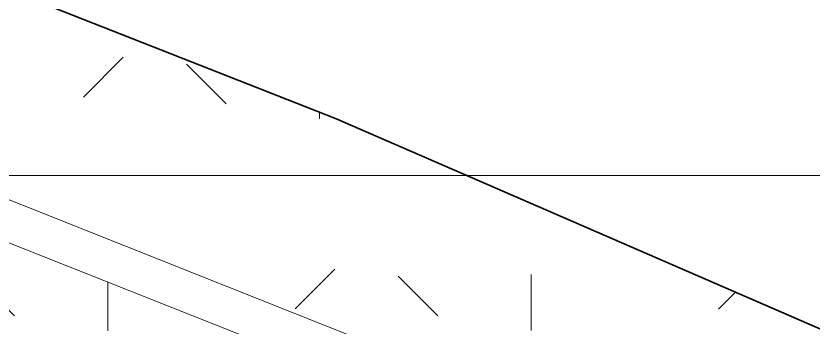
# Model space of a CAD drawing. Header units: metres. Extents: x -207 to 246, y -187 to 169.
# Drawn here: x -64.54 to -51.01, y -83.65 to -78.38 of the extents above; entities that cross this region are included whole.
import ezdxf

# ---------------------------------------------------------------- set-up
doc = ezdxf.new("R2010")
doc.units = ezdxf.units.M
for name, color, linetype, lineweight in [('ACHURADO', 7, 'Continuous', 9), ('BORDE CAMINO', 7, 'Continuous', 35), ('C-TOPO', 7, 'Continuous', 9), ('EQUIPOS PIS', 7, 'Continuous', 9), ('grilla', 7, 'Continuous', 9), ('solera', 7, 'Continuous', 35)]:
    doc.layers.add(name, color=color, linetype=linetype, lineweight=lineweight)
doc.layers.add('PR10-ARQ-PL-001-Emplazamiento-C-1_dwg', color=7, linetype='Continuous', lineweight=9, true_color=0x767676)

# ---------------------------------------------------------------- blocks, each defined once
blk = doc.blocks.new('PR10-ARQ-PL-001-Emplazamiento-C-1_dwg-674643-PLANTA SUPERFICIES')
at = {"layer": 'ACHURADO'}
h = blk.add_hatch(dxfattribs=at)
h.set_pattern_fill('FP_1', color=256, style=0, pattern_type=2)
h.set_pattern_definition([(90, (-655750.258, -5498481.082), (-3.592, 3.592), [0.9525, -6.232]), (45, (-655750.258, -5498481.082), (-3.5921024484, 3.5921024484), [0.9525, -4.127]), (135, (-655750.258, -5498481.082), (-3.5921024484, -3.5921024484), [0.9525, -4.127])])
h.paths.add_polyline_path([(-70.644, -134.54), (-73.744, -131.908), (-75.303, -123.01), (-71.023, -122.26), (-67.227, -118.287), (-66.271, -116.467), (-67.311, -115.93), (-63.223, -107.811), (-61.973, -108.468), (-60.834, -106.205), (-48.232, -112.822), (-49.371, -115.085), (-47.299, -116.173), (-43.302, -108.561), (-42.759, -106.014), (-42.175, -104.901), (-45.826, -103.256), (-40.884, -91.646), (-90.152, -72.113), (-89.876, -71.463), (-40.008, -91.287), (-44.95, -102.928), (-41.87, -104.319), (-39.078, -98.999), (-32.391, -95.936), (-32.397, -95.644), (-32.416, -95.353), (-32.448, -95.063), (-32.492, -94.775), (-32.549, -94.489), (-32.619, -94.206), (-32.701, -93.926), (-32.794, -93.65), (-32.9, -93.378), (-33.018, -93.111), (-33.147, -92.85), (-33.288, -92.594), (-33.439, -92.345), (-33.602, -92.103), (-33.775, -91.868), (-33.957, -91.641), (-34.15, -91.422), (-34.352, -91.211), (-34.563, -91.01), (-34.783, -90.818), (-35.01, -90.636), (-35.246, -90.464), (-59.119, -80.114), (-68.8, -76.313), (-68.941, -76.676), (-68.788, -76.736), (-68.957, -77.174), (-69.325, -77.032), (-69.156, -76.593), (-68.957, -76.251), (-90.056, -67.967), (-91.032, -70.423), (-94.086, -119.165), (-83.167, -127.74)])
at = {"layer": 'BORDE CAMINO', "flags": 128}
blk.add_lwpolyline([(-59.119, -80.114), (-43.81, -86.751), (-35.246, -90.464)], dxfattribs=at)
at = {"layer": 'C-TOPO', "flags": 128}
for points in [[(-80.926, -71.552), (-69.401, -76.077), (-67.523, -76.814), (-59.119, -80.114), (-57.893, -80.645), (-56.582, -81.214), (-49.791, -84.158), (-47.283, -85.245), (-45.538, -86.002), (-43.867, -86.726), (-43.81, -86.751), (-35.246, -90.464), (-34.668, -90.916), (-34.143, -91.429), (-33.678, -91.997), (-33.278, -92.612)], [(-33.278, -92.612), (-33.678, -91.997), (-34.143, -91.429), (-34.668, -90.916), (-35.246, -90.464), (-43.81, -86.751), (-43.867, -86.726), (-45.538, -86.002), (-47.283, -85.245), (-49.791, -84.158), (-56.582, -81.214), (-57.893, -80.645), (-59.119, -80.114), (-67.523, -76.814), (-69.401, -76.077), (-80.926, -71.552)]]:
    blk.add_lwpolyline(points, dxfattribs=at)
at = {"layer": 'EQUIPOS PIS', "flags": 128}
blk.add_lwpolyline([(-41.87, -104.319), (-44.95, -102.928), (-40.008, -91.287), (-89.876, -71.463), (-90.152, -72.113), (-40.884, -91.646), (-45.826, -103.256), (-42.175, -104.901)], dxfattribs=at)
at = {"layer": 'grilla'}
blk.add_line((240.531, -81.082), (-203.992, -81.082), dxfattribs=at)
at = {"layer": 'solera', "flags": 128}
blk.add_lwpolyline([(13.372, 2.083), (13.051, 1.282), (-78.372, 37.795), (-81.977, 36.498), (-118.277, -54.897), (-118.616, -54.913), (-118.855, -55.514), (-118.649, -55.835), (-118.96, -56.618), (-59.119, -80.114)], dxfattribs=at)

msp = doc.modelspace()

# ---------------------------------------------------------------- linework, layer by layer
at = {"layer": 'C-TOPO'}
for p, q in [((-59.119, -80.114), (-67.523, -76.814)), ((-67.523, -76.814), (-59.119, -80.114)), ((-57.893, -80.645), (-59.119, -80.114)), ((-59.119, -80.114), (-57.893, -80.645)), ((-56.582, -81.214), (-57.893, -80.645)), ((-57.893, -80.645), (-56.582, -81.214)), ((-49.791, -84.158), (-56.582, -81.214)), ((-56.582, -81.214), (-49.791, -84.158))]:
    msp.add_line(p, q, dxfattribs=at)

# ---------------------------------------------------------------- block references
at = {"layer": 'PR10-ARQ-PL-001-Emplazamiento-C-1_dwg', "color": 7}
msp.add_blockref('PR10-ARQ-PL-001-Emplazamiento-C-1_dwg-674643-PLANTA SUPERFICIES', (0, 0), dxfattribs=at)

doc.saveas('drawing.dxf')
